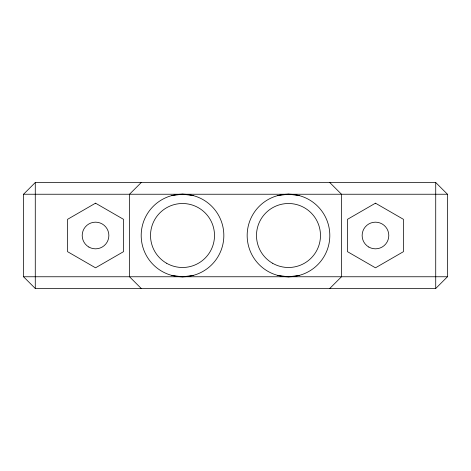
<?xml version="1.0" encoding="UTF-8"?>
<svg xmlns="http://www.w3.org/2000/svg" width="471" height="471" viewBox="0 0 471 471"><rect width="100%" height="100%" fill="white"/><g stroke="black" fill="none" stroke-linecap="round" stroke-linejoin="round"><path stroke-width="0.71" d="M23.55 194.24L35.278 182.512L435.722 182.512L447.45 194.24L447.45 276.76L435.722 288.488L35.278 288.488L23.55 276.76L23.55 194.24L447.45 194.24M141.253 182.512L129.525 194.24L129.525 276.76L141.253 288.488M329.747 288.488L341.475 276.76L341.475 194.24L329.747 182.512M171.815 195.583A41.324 41.324 0 0 1 222.43 246.198A41.324 41.324 0 0 1 153.293 264.72A41.324 41.324 0 0 1 171.815 195.583L182.512 194.176L193.21 195.583M277.79 195.583A41.324 41.324 0 0 1 328.405 246.198A41.324 41.324 0 0 1 259.268 264.72A41.324 41.324 0 0 1 277.79 195.583L288.488 194.176L299.185 195.583M193.21 275.417L182.512 276.824L171.815 275.417M299.185 275.417L288.488 276.824L277.79 275.417M23.55 276.76L447.45 276.76M435.722 182.512L435.722 288.488M35.278 182.512L35.278 288.488M95.531 203.178L67.541 219.339L67.541 251.661L95.531 267.822L123.526 251.661L123.526 219.339L95.531 203.178M375.469 203.178L347.474 219.339L347.474 251.661L375.469 267.822L403.459 251.661L403.459 219.339L375.469 203.178M166.516 263.207A31.993 31.993 0 0 0 214.505 235.5A31.993 31.993 0 0 0 166.516 207.793A31.993 31.993 0 0 0 166.516 263.207M272.491 263.207A31.993 31.993 0 0 0 320.48 235.5A31.993 31.993 0 0 0 272.491 207.793A31.993 31.993 0 0 0 272.491 263.207M88.866 247.045A13.329 13.329 0 0 0 108.866 235.5A13.329 13.329 0 0 0 88.866 223.955A13.329 13.329 0 0 0 88.866 247.045M368.805 247.045A13.329 13.329 0 0 0 388.799 235.5A13.329 13.329 0 0 0 368.805 223.955A13.329 13.329 0 0 0 368.805 247.045"/></g></svg>
